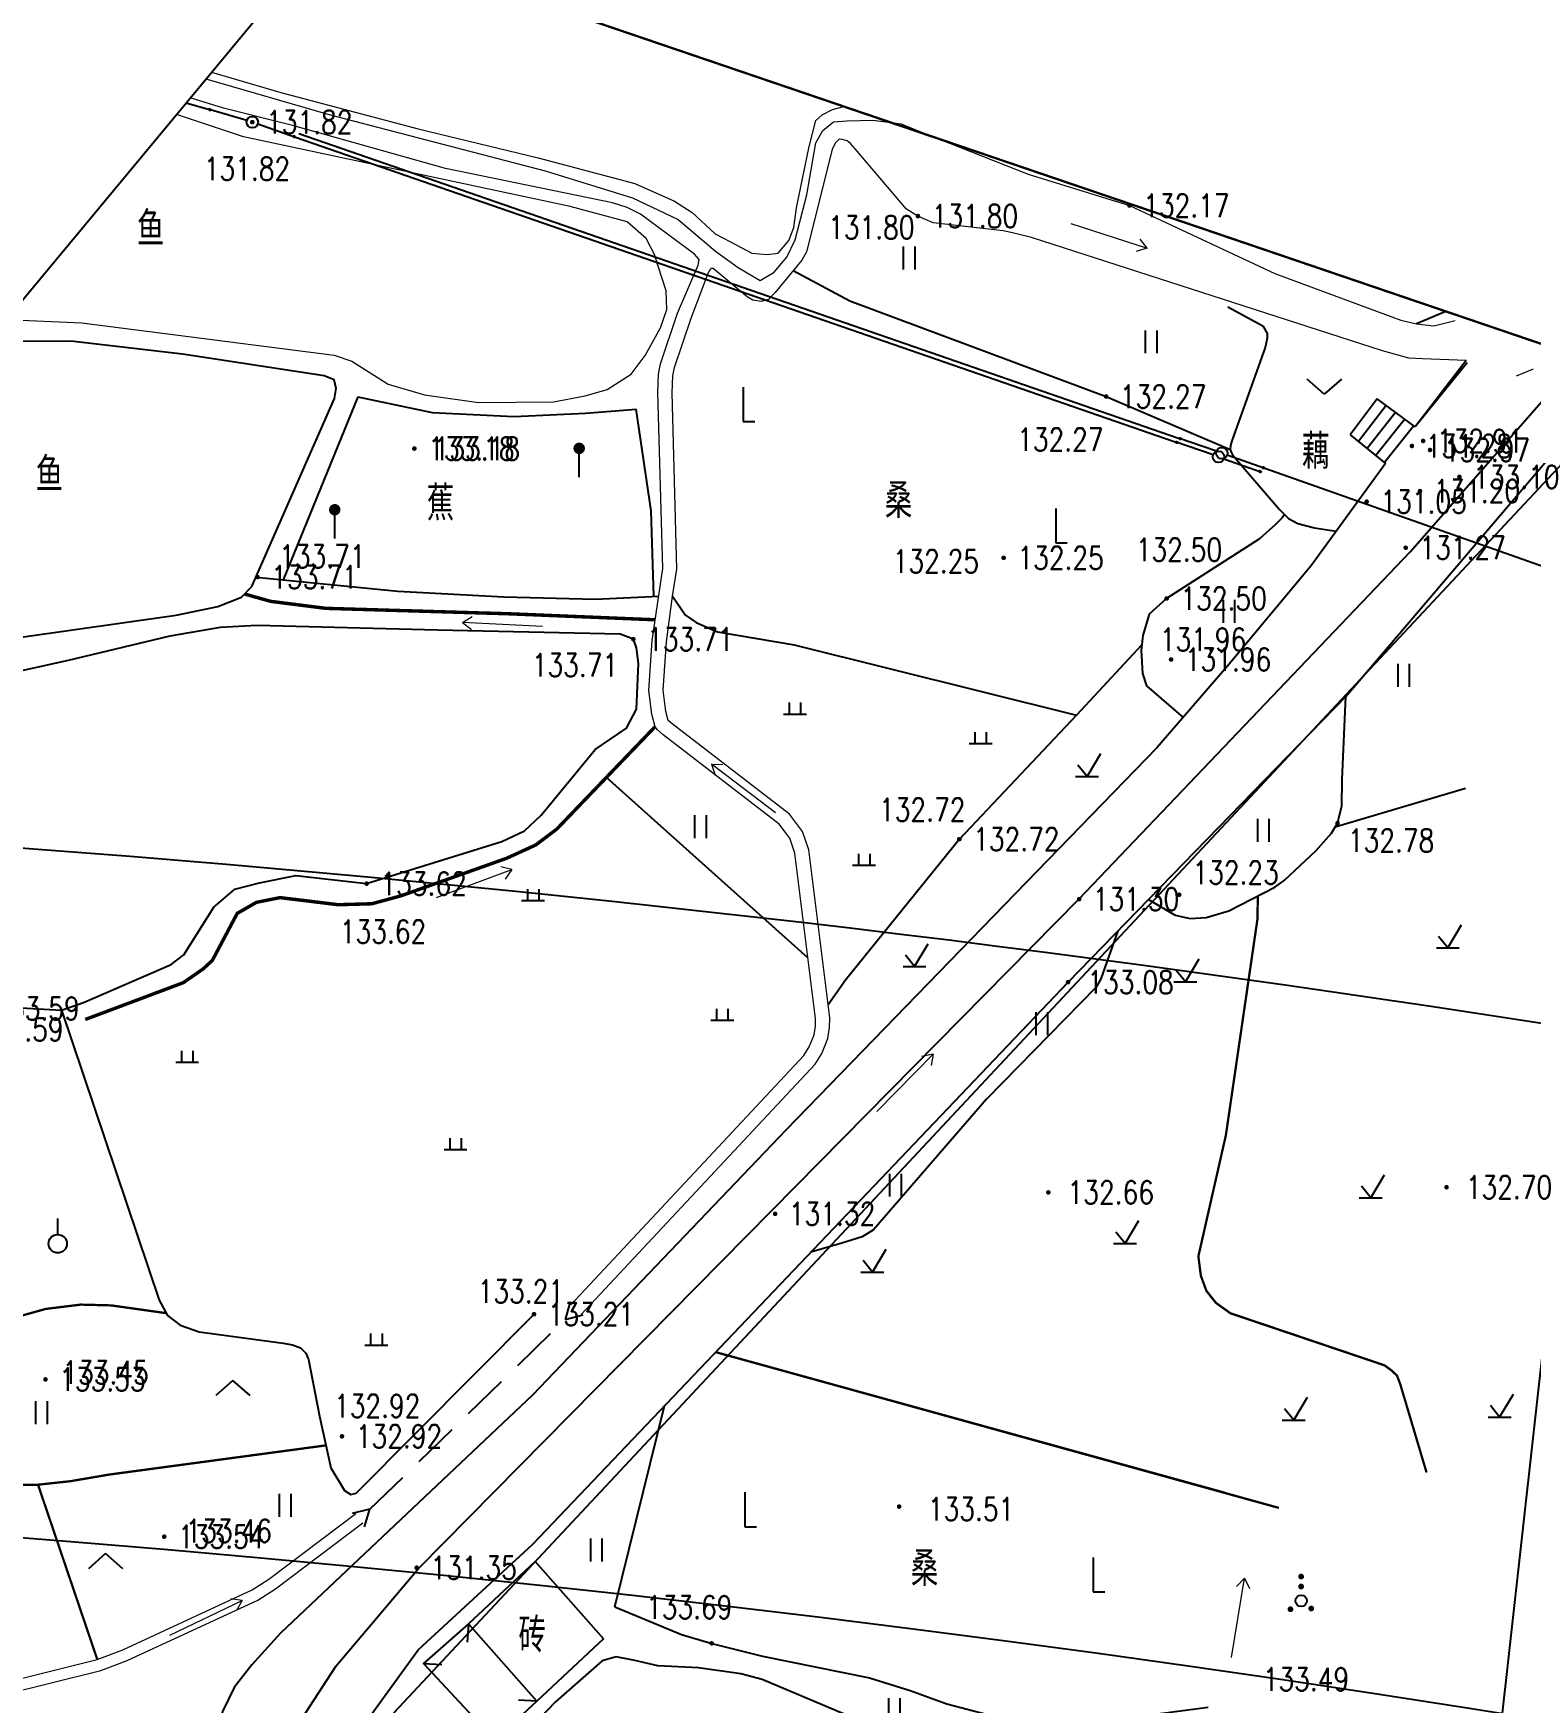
# Model space of a CAD drawing. Extents: x 529262 to 576451, y 2694391 to 2717535.
# Drawn here: x 567422.3 to 567487.6, y 2709666.8 to 2709739.6 of the extents above; entities that cross this region are included whole.
import ezdxf
from ezdxf.enums import TextEntityAlignment as Align
from ezdxf.xclip import XClip

# ---------------------------------------------------------------- set-up
doc = ezdxf.new("R2010")
doc.units = 0
doc.header["$XCLIPFRAME"] = 0
doc.linetypes.add('X5', pattern=[3, 2, -1])
for name, color, linetype in [('DLSS', 4, 'Continuous'), ('DMTZ', 8, 'Continuous'), ('GCD', 8, 'Continuous'), ('GXYZ', 8, 'Continuous'), ('JMD', 8, 'Continuous'), ('PP-COM', 7, 'Continuous'), ('RD-中线', 40, 'Continuous'), ('RD-红线', 7, 'Continuous'), ('ZBTZ', 8, 'Continuous'), ('ZJ', 7, 'Continuous'), ('污水管径标注_W10-', 202, 'Continuous')]:
    doc.layers.add(name, color=color, linetype=linetype)
doc.layers.add('SXSS', color=5, linetype='Continuous', lineweight=0)
doc.styles.add('HZ', font='rs.shx', dxfattribs={"width": 0.8, "bigfont": 'hztxt.shx'})
doc.linetypes.add('10421', pattern='A,2,[150,AAA.SHX,S=0.5,R=0,X=0,Y=0.5],1e-11', length=2)
doc.linetypes.add('10422', pattern='A,0.75,[150,AAA.SHX,S=0.5,R=0,X=0,Y=0.5],1.5,[177,AAA.SHX,S=1,R=0,X=0,Y=0.4],0.75', length=3)
doc.linetypes.add('1161', pattern='A,0,[149,AAA.SHX,S=0.15,R=0,X=0,Y=0],-1.6', length=1.6)

# ---------------------------------------------------------------- blocks, each defined once
blk = doc.blocks.new('A$C19FD0107')
at = {"layer": 'RD-中线', "color": 8, "linetype": 'Continuous'}
blk.add_lwpolyline([(-1765.321, 14833.87), (-1870.242, 14834.357, -0.07773), (-2297.406, 14903.198), (-2763.512, 15055.044, -0.002412), (-2772.671, 15058.077), (-3168.085, 15191.127, 0.031805), (-3413.657, 15256.716), (-3481.168, 15270.218, 0.040764), (-3610.522, 15285.281), (-3824.794, 15292.664, 0.003807), (-3833.928, 15292.909), (-3984.459, 15295.801, 0.004916), (-3996.258, 15295.912), (-4213.605, 15295.813, 0.004475), (-4218.975, 15295.763), (-4356.098, 15293.246, -0.000047), (-4356.155, 15293.245), (-5280.162, 15276.46)], format="xyb", dxfattribs=at)
at = {"layer": 'RD-中线', "color": 8, "linetype": 'Continuous', "flags": 128}
for points in [[(-4490.734, 14139.438, 0), (-4490.29, 14139.417)], [(-3818.251, 14086.168, 0), (-3817.74, 14086.169)]]:
    blk.add_lwpolyline(points, format="xyb", dxfattribs=at)
at = {"layer": 'RD-红线', "color": 8, "linetype": 'Continuous', "flags": 128}
blk.add_lwpolyline([(-3440.085, 15292.596), (-3475.284, 15299.636, 0.040764), (-3609.489, 15315.263), (-3720.709, 15319.095)], format="xyb", dxfattribs=at)
blk = doc.blocks.new('gc086')
at = {"color": 8}
for p, q in [((0, 0), (7, 0)), ((7, 0), (6.18, 0.57)), ((7, 0), (6.18, -0.57))]:
    blk.add_line(p, q, dxfattribs=at)
blk = doc.blocks.new('GC200')
at = {"linetype": 'Continuous', "const_width": 0.2, "flags": 128}
blk.add_lwpolyline([(-0.1, 0, 1), (0.1, 0, 1)], format="xyb", close=True, dxfattribs=at)
blk = doc.blocks.new('gc013c')
at = {"linetype": 'Continuous'}
blk.add_line((0.5, 0), (4, 0), dxfattribs=at)
at = {"linetype": 'Continuous', "const_width": 0.15, "flags": 128}
blk.add_lwpolyline([(3.775, 0, 1), (3.925, 0, 1)], format="xyb", close=True, dxfattribs=at)
blk = doc.blocks.new('gc170')
at = {"color": 8, "linetype": 'Continuous'}
blk.add_circle((0, 0), 0.5, dxfattribs=at)
blk = doc.blocks.new('gc123')
at = {"color": 8}
for p, q in [((0, 0), (1.2, 2)), ((-1, 0), (1, 0)), ((0, 0), (-0.8, 1))]:
    blk.add_line(p, q, dxfattribs=at)
blk = doc.blocks.new('gc119')
at = {"color": 8}
for p, q in [((-1, 0), (1, 0)), ((-0.5, 1), (-0.5, 0)), ((0.5, 1), (0.5, 0))]:
    blk.add_line(p, q, dxfattribs=at)
blk = doc.blocks.new('gc121')
at = {"color": 8}
for p, q in [((-0.5, -1), (-0.5, 1)), ((0.5, -1), (0.5, 1))]:
    blk.add_line(p, q, dxfattribs=at)
blk = doc.blocks.new('gc211')
for p, q in [((0, 0), (-1.5, -1.32)), ((1.5, -1.32), (0, 0))]:
    blk.add_line(p, q)
blk = doc.blocks.new('gc125')
at = {"color": 8}
blk.add_line((0, 0.8), (0, 2.2), dxfattribs=at)
blk.add_circle((0, 0), 0.8, dxfattribs=at)
blk = doc.blocks.new('gc037')
for p, q in [((0, 0), (-1.39, 0.8)), ((-1.39, -0.8), (0, 0))]:
    blk.add_line(p, q)
blk = doc.blocks.new('gc126')
at = {"color": 8}
for p, q in [((0, 0), (-1.5, 1.32)), ((1.5, 1.32), (0, 0))]:
    blk.add_line(p, q, dxfattribs=at)
blk = doc.blocks.new('gc205')
for p, q in [((0, 3), (0, 0)), ((0, 0), (1, 0))]:
    blk.add_line(p, q)
blk = doc.blocks.new('gc165')
at = {"color": 8}
blk.add_line((0, 0), (0, 2), dxfattribs=at)
at = {"color": 8, "const_width": 0.5}
blk.add_lwpolyline([(-0.25, 2.5, 1), (0.25, 2.5, 1)], format="xyb", close=True, dxfattribs=at)
blk = doc.blocks.new('gc160')
at = {"color": 8, "const_width": 0.25}
for points in [[(1.58, 3.35, 1), (1.83, 3.35, 1)], [(1.58, 2.48, 1), (1.83, 2.48, 1)], [(0.65, 0.5, 1), (0.9, 0.5, 1)], [(2.46, 0.56, 1), (2.71, 0.56, 1)]]:
    blk.add_lwpolyline(points, format="xyb", close=True, dxfattribs=at)
at = {"color": 8}
blk.add_circle((1.71, 1.24), 0.5, dxfattribs=at)

msp = doc.modelspace()

# ---------------------------------------------------------------- linework, layer by layer
at = {"color": 8, "linetype": 'Continuous', "flags": 128}
msp.add_lwpolyline([(567209.956, 2709328.306), (567242.359, 2709376.873), (567237.386, 2709487.838), (567226.241, 2709566.338), (567250.471, 2709637.466), (567310.691, 2709648.291), (567365.176, 2709659.753), (567568.23, 2709904.38), (567652.452, 2709866.094), (567570.025, 2709683.533), (567490.632, 2709613.794), (567456.674, 2709542.126), (567415.71, 2709492.593), (567416.103, 2709370.575), (567398.267, 2709255.857), (567341.513, 2709220.051), (567319.6, 2709121.447), (567354.869, 2709007.157), (567377.977, 2708907.793), (567342.698, 2708646.362), (567189.906, 2708654.057), (567219.676, 2708986.987), (567146.446, 2709250.882)], dxfattribs=at)
at = {"layer": 'DLSS', "linetype": 'Continuous', "const_width": 0.1, "elevation": 133.137, "flags": 128}
msp.add_lwpolyline([(567435.146, 2709744.049), (567575.747, 2709696.208)], dxfattribs=at)
at = {"layer": 'DLSS', "linetype": 'X5', "flags": 128}
msp.add_lwpolyline([(567436.953, 2709675.213), (567445.469, 2709683.498)], dxfattribs=at)
msp.add_lwpolyline([(567436.953, 2709675.213), (567445.469, 2709683.498)], dxfattribs=at)
at = {"layer": 'DMTZ', "linetype": '10421', "flags": 128}
for points, elevation in [([(567455.418, 2709729.24), (567457.887, 2709727.927), (567469.074, 2709723.748), (567474.488, 2709721.437)], 132.276), ([(567455.418, 2709729.24), (567457.887, 2709727.927), (567469.074, 2709723.748), (567474.488, 2709721.437)], 132.276), ([(567474.376, 2709727.659), (567475.906, 2709726.834), (567476.102, 2709726.505), (567476.103, 2709726.294), (567476.007, 2709725.889), (567474.563, 2709721.824), (567474.498, 2709721.616), (567474.488, 2709721.437), (567474.522, 2709721.32), (567474.59, 2709721.205), (567476.642, 2709718.819)], 131.723), ([(567474.376, 2709727.659), (567475.906, 2709726.834), (567476.102, 2709726.505), (567476.103, 2709726.294), (567476.007, 2709725.889), (567474.563, 2709721.824), (567474.498, 2709721.616), (567474.488, 2709721.437), (567474.522, 2709721.32), (567474.59, 2709721.205), (567476.642, 2709718.819)], 131.723), ([(567476.642, 2709718.819), (567477.028, 2709718.427), (567477.434, 2709718.204), (567478.156, 2709718.02), (567479.112, 2709717.881)], 131.723), ([(567476.642, 2709718.819), (567477.028, 2709718.427), (567477.434, 2709718.204), (567478.156, 2709718.02), (567479.112, 2709717.881)], 131.723), ([(567476.858, 2709718.598), (567476.746, 2709718.464), (567476.446, 2709718.15), (567475.765, 2709717.543), (567471.713, 2709714.939), (567470.943, 2709714.255), (567470.678, 2709713.326), (567470.606, 2709712.667), (567470.654, 2709711.669), (567470.836, 2709711.126), (567472.43, 2709709.748)], 131.723), ([(567476.858, 2709718.598), (567476.746, 2709718.464), (567476.446, 2709718.15), (567475.765, 2709717.543), (567471.713, 2709714.939), (567470.943, 2709714.255), (567470.678, 2709713.326), (567470.606, 2709712.667), (567470.654, 2709711.669), (567470.836, 2709711.126), (567472.43, 2709709.748)], 131.723), ([(567431.984, 2709715.869), (567438.167, 2709715.258), (567442.798, 2709715.011), (567446.788, 2709714.913), (567449.55, 2709715.035)], 133.121), ([(567431.984, 2709715.869), (567438.167, 2709715.258), (567442.798, 2709715.011), (567446.788, 2709714.913), (567449.55, 2709715.035)], 133.121), ([(567450.148, 2709715.043), (567450.717, 2709714.218), (567451.186, 2709713.886), (567452.115, 2709713.48), (567455.465, 2709712.924), (567467.775, 2709709.854)], 132.622), ([(567450.148, 2709715.043), (567450.717, 2709714.218), (567451.186, 2709713.886), (567452.115, 2709713.48), (567455.465, 2709712.924), (567467.775, 2709709.854)], 132.622), ([(567470.919, 2709701.813), (567472.081, 2709701.133), (567472.739, 2709700.978), (567473.436, 2709701.022), (567474.425, 2709701.315), (567476.428, 2709702.351), (567476.839, 2709702.638), (567478.237, 2709703.949), (567478.898, 2709704.702), (567479.168, 2709705.145), (567479.35, 2709705.889), (567479.365, 2709707.05), (567479.531, 2709710.667)], 132.881), ([(567470.919, 2709701.813), (567471.088, 2709701.714)], 132.881), ([(567469.586, 2709700.443), (567468.844, 2709698.352), (567468.633, 2709697.985), (567463.852, 2709693.109), (567458.918, 2709687.401), (567458.427, 2709687.099), (567457.536, 2709686.825), (567456.191, 2709686.428)], 132.831), ([(567469.586, 2709700.443), (567469.395, 2709699.905)], 132.831), ([(567423.5, 2709696.988), (567427.76, 2709684.336), (567428.126, 2709683.666), (567428.675, 2709683.241), (567429.509, 2709682.955), (567433.162, 2709682.467), (567433.576, 2709682.386), (567433.921, 2709682.254), (567434.162, 2709682.017), (567434.27, 2709681.747), (567434.751, 2709679.28), (567435.24, 2709677.028), (567435.842, 2709676.028), (567436.115, 2709675.858), (567436.352, 2709675.914), (567444.112, 2709683.724)], 133.511), ([(567423.5, 2709696.988), (567427.76, 2709684.336), (567428.126, 2709683.666), (567428.675, 2709683.241), (567429.509, 2709682.955), (567433.162, 2709682.467), (567433.576, 2709682.386), (567433.921, 2709682.254), (567434.162, 2709682.017), (567434.27, 2709681.747), (567434.751, 2709679.28), (567435.24, 2709677.028), (567435.842, 2709676.028), (567436.115, 2709675.858), (567436.352, 2709675.914), (567444.112, 2709683.724)], 133.511), ([(567447.632, 2709670.956), (567450.551, 2709669.753), (567451.864, 2709669.367), (567454.075, 2709668.802), (567458.747, 2709667.866), (567460.528, 2709667.317), (567462.12, 2709666.724), (567463.896, 2709666.264), (567466.223, 2709665.852), (567468.019, 2709665.864), (567473.527, 2709666.577)], 133.564)]:
    msp.add_lwpolyline(points, dxfattribs=dict(at, elevation=elevation))
at = {"layer": 'DMTZ', "linetype": '10422'}
msp.add_lwpolyline([(567483.89, 2709727.463), (567482.609, 2709726.917)], dxfattribs=at)
at = {"layer": 'DMTZ', "linetype": '10422', "flags": 128}
for points, elevation in [([(567428.506, 2709714.211), (567430.323, 2709714.596), (567431.343, 2709714.999), (567431.805, 2709715.462), (567435.414, 2709723.656), (567435.475, 2709724.094), (567435.395, 2709724.476), (567434.959, 2709724.645), (567428.781, 2709725.598), (567423.897, 2709726.158), (567420.287, 2709726.147)], 133.121), ([(567428.506, 2709714.211), (567430.323, 2709714.596), (567431.343, 2709714.999), (567431.805, 2709715.462), (567435.414, 2709723.656), (567435.475, 2709724.094), (567435.395, 2709724.476), (567434.959, 2709724.645), (567428.781, 2709725.598), (567423.897, 2709726.158), (567420.287, 2709726.147)], 133.121), ([(567439.051, 2709669.088), (567444.054, 2709673.687), (567467.412, 2709698.207), (567479.531, 2709710.667), (567489.557, 2709722.434)], 132.831), ([(567439.051, 2709669.088), (567444.054, 2709673.687), (567467.412, 2709698.207), (567479.531, 2709710.667), (567489.557, 2709722.434)], 132.831), ([(567413.609, 2709718.102), (567414.119, 2709714.541), (567414.364, 2709713.703), (567414.747, 2709713.101), (567415.517, 2709712.744), (567416.47, 2709712.614), (567417.208, 2709712.608), (567428.506, 2709714.211)], 133.121), ([(567413.609, 2709718.102), (567414.119, 2709714.541), (567414.364, 2709713.703), (567414.747, 2709713.101), (567415.517, 2709712.744), (567416.47, 2709712.614), (567417.208, 2709712.608), (567428.506, 2709714.211)], 133.121), ([(567409.158, 2709631.885), (567412.089, 2709633.604), (567412.895, 2709635.755), (567415.096, 2709636.197), (567416.806, 2709637.469), (567421.257, 2709639.254), (567422.422, 2709639.849), (567425.383, 2709641.985), (567426.134, 2709642.621), (567428.475, 2709645.228), (567428.72, 2709645.607), (567431.261, 2709653.109), (567434.022, 2709660.749), (567434.921, 2709663.382), (567439.051, 2709669.088)], 133.388), ([(567409.158, 2709631.885), (567412.089, 2709633.604), (567412.895, 2709635.755), (567415.096, 2709636.197), (567416.806, 2709637.469), (567421.257, 2709639.254), (567422.422, 2709639.849), (567425.383, 2709641.985), (567426.134, 2709642.621), (567428.475, 2709645.228), (567428.72, 2709645.607), (567431.261, 2709653.109), (567434.022, 2709660.749), (567434.921, 2709663.382), (567439.051, 2709669.088)], 133.388), ([(567449.52, 2709668.384), (567448.505, 2709668.612), (567447.69, 2709668.786), (567447.089, 2709668.61), (567445.053, 2709666.82), (567442.886, 2709664.565), (567442.291, 2709663.624), (567441.773, 2709662.333), (567441.9, 2709660.97), (567442.629, 2709657.987), (567443.398, 2709657.14), (567445.082, 2709656.09), (567451.378, 2709654.233), (567459.762, 2709654.021), (567460.889, 2709653.493), (567464.807, 2709650.473), (567466.364, 2709649.699), (567467.624, 2709649.425), (567468.439, 2709649.806), (567471.555, 2709656.875), (567473.366, 2709660.201), (567473.545, 2709661.166), (567473.23, 2709664.426), (567473.03, 2709664.947), (567472.648, 2709665.121), (567465.685, 2709665.302), (567462.33, 2709665.06), (567460.507, 2709665.256), (567459.197, 2709665.624), (567454.06, 2709667.79), (567453.13, 2709668.037), (567451.286, 2709668.3), (567449.52, 2709668.384)], 133.564)]:
    msp.add_lwpolyline(points, dxfattribs=dict(at, elevation=elevation))
for points in [[(567484.773, 2709725.326), (567482.552, 2709722.432)], [(567484.83, 2709725.219), (567482.552, 2709722.432)], [(567481.263, 2709720.834), (567478.001, 2709716.354), (567474.355, 2709711.969), (567471.29, 2709708.433), (567455.11, 2709691.771), (567444.045, 2709680.193), (567433.055, 2709669.813), (567431.803, 2709668.428), (567431.036, 2709667.438), (567430.517, 2709666.392), (567430.316, 2709665.435)], [(567481.263, 2709720.834), (567478.001, 2709716.354), (567474.355, 2709711.969), (567471.29, 2709708.433), (567455.11, 2709691.771), (567444.045, 2709680.193), (567433.055, 2709669.813), (567431.803, 2709668.428), (567431.036, 2709667.438), (567430.517, 2709666.392), (567430.316, 2709665.435)], [(567397.142, 2709698.263), (567399.907, 2709697.038), (567401.823, 2709696.35), (567410.166, 2709694.42), (567413.051, 2709694.246), (567413.864, 2709694.271), (567415.239, 2709694.364), (567415.959, 2709694.648), (567418.44, 2709696.262), (567419.919, 2709697.058), (567420.72, 2709697.15), (567423.5, 2709696.988), (567424.454, 2709697.32), (567428.281, 2709698.977), (567428.839, 2709699.397), (567430.137, 2709701.475), (567431.058, 2709702.259), (567432.136, 2709702.542), (567433.723, 2709702.863), (567436.808, 2709702.503), (567442.702, 2709704.347), (567443.692, 2709704.813), (567444.422, 2709705.49), (567446.773, 2709708.349), (567448.148, 2709709.286), (567448.58, 2709710.114), (567448.664, 2709712.109), (567448.585, 2709712.788), (567448.447, 2709713.162), (567447.864, 2709713.383), (567439.903, 2709713.559), (567432.04, 2709713.76), (567430.425, 2709713.682), (567428.218, 2709713.303), (567423.781, 2709712.23), (567416.147, 2709710.547), (567412.534, 2709709.907), (567410.055, 2709710.077), (567408.968, 2709710.458), (567407.826, 2709711.135)], [(567397.142, 2709698.263), (567399.907, 2709697.038), (567401.823, 2709696.35), (567410.166, 2709694.42), (567413.051, 2709694.246), (567413.864, 2709694.271), (567415.239, 2709694.364), (567415.959, 2709694.648), (567418.44, 2709696.262), (567419.919, 2709697.058), (567420.72, 2709697.15), (567423.5, 2709696.988), (567424.454, 2709697.32), (567428.281, 2709698.977), (567428.839, 2709699.397), (567430.137, 2709701.475), (567431.058, 2709702.259), (567432.136, 2709702.542), (567433.723, 2709702.863), (567436.808, 2709702.503), (567442.702, 2709704.347), (567443.692, 2709704.813), (567444.422, 2709705.49), (567446.773, 2709708.349), (567448.148, 2709709.286), (567448.58, 2709710.114), (567448.664, 2709712.109), (567448.585, 2709712.788), (567448.447, 2709713.162), (567447.864, 2709713.383), (567439.903, 2709713.559), (567432.04, 2709713.76), (567430.425, 2709713.682), (567428.218, 2709713.303), (567423.781, 2709712.23), (567416.147, 2709710.547), (567412.534, 2709709.907), (567410.055, 2709710.077), (567408.968, 2709710.458), (567407.826, 2709711.135)]]:
    msp.add_lwpolyline(points, dxfattribs=at)
at = {"layer": 'GXYZ', "linetype": 'Continuous'}
for p, q in [((567428.93, 2709736.56), (567429.9, 2709736.277)), ((567428.93, 2709736.56), (567429.9, 2709736.277)), ((567433.711, 2709735.063), (567472.082, 2709721.774)), ((567433.711, 2709735.063), (567472.082, 2709721.774)), ((567433.856, 2709735.228, -149.001), (567472.227, 2709721.938, -149.001)), ((567485.758, 2709660.872, -149.001), (567492.593, 2709722.312, -149.001)), ((567476.003, 2709720.618, -149.001), (567520.204, 2709705.02, -149.001))]:
    msp.add_line(p, q, dxfattribs=at)
at = {"layer": 'JMD', "linetype": 'Continuous'}
for p, q in [((567480.891, 2709723.649), (567479.713, 2709722.084)), ((567480.891, 2709723.649), (567479.713, 2709722.084)), ((567481.294, 2709723.354), (567480.089, 2709721.781)), ((567481.294, 2709723.354), (567480.089, 2709721.781)), ((567482.552, 2709722.432), (567480.891, 2709723.649)), ((567482.552, 2709722.432), (567480.891, 2709723.649)), ((567481.697, 2709723.058), (567480.465, 2709721.477)), ((567481.697, 2709723.058), (567480.465, 2709721.477)), ((567482.101, 2709722.762), (567480.842, 2709721.173)), ((567482.101, 2709722.762), (567480.842, 2709721.173)), ((567482.504, 2709722.467), (567481.218, 2709720.87)), ((567482.504, 2709722.467), (567481.218, 2709720.87)), ((567479.713, 2709722.084), (567481.263, 2709720.834)), ((567479.713, 2709722.084), (567481.263, 2709720.834)), ((567441.248, 2709670.215), (567441.198, 2709669.417)), ((567439.285, 2709668.484), (567440.084, 2709668.445)), ((567444.229, 2709666.844), (567443.43, 2709666.882))]:
    msp.add_line(p, q, dxfattribs=at)
at = {"layer": 'JMD', "linetype": 'Continuous', "flags": 128}
for points in [[(567491.726, 2709723.775), (567576.536, 2709693.89), (567573.688, 2709684.738), (567556.677, 2709687.045), (567550.961, 2709655.095), (567486.806, 2709665.167), (567484.722, 2709651.708), (567441.25, 2709656.873), (567438.007, 2709666.354)], [(567441.248, 2709670.215), (567444.164, 2709672.94), (567447.145, 2709669.569), (567444.229, 2709666.844)]]:
    msp.add_lwpolyline(points, close=True, dxfattribs=at)
at = {"layer": 'JMD', "linetype": 'Continuous', "elevation": 133.391, "flags": 128}
msp.add_lwpolyline([(567441.248, 2709670.215), (567439.285, 2709668.484), (567442.408, 2709665.142), (567444.229, 2709666.844)], close=True, dxfattribs=at)
at = {"layer": 'SXSS', "color": 8, "linetype": 'Continuous'}
msp.add_line((567487.71, 2709724.936), (567486.968, 2709724.636), dxfattribs=at)
at = {"layer": 'SXSS', "color": 8, "linetype": '10421', "flags": 128}
for points in [[(567430.043, 2709737.9), (567433.069, 2709737.016), (567439.055, 2709735.428), (567444.294, 2709734.167), (567448.516, 2709733.036), (567450.239, 2709732.265), (567451.01, 2709731.776), (567452.013, 2709730.851), (567452.682, 2709730.491), (567453.608, 2709730.003), (567454.277, 2709729.951), (567454.766, 2709730.003), (567455.226, 2709730.554), (567455.45, 2709731.123), (567455.569, 2709731.983), (567456.112, 2709734.65), (567456.405, 2709735.793), (567456.687, 2709736.039), (567457.141, 2709736.274), (567457.63, 2709736.399)], [(567421.086, 2709727.11), (567424.378, 2709726.961), (567435.399, 2709725.554), (567436.158, 2709725.291), (567437.742, 2709724.29), (567439.332, 2709723.819), (567441.687, 2709723.485), (567444.966, 2709723.525), (567446.34, 2709723.78), (567447.302, 2709724.055), (567448.344, 2709724.719), (567448.961, 2709725.542), (567449.627, 2709726.745), (567449.907, 2709727.55), (567449.874, 2709728.36), (567449.53, 2709729.441), (567449.37, 2709729.944), (567449.006, 2709730.644), (567448.179, 2709731.375), (567445.696, 2709732.031), (567431.444, 2709735.074), (567428.508, 2709736.052)], [(567421.086, 2709727.11), (567424.378, 2709726.961), (567435.399, 2709725.554), (567436.158, 2709725.291), (567437.742, 2709724.29), (567439.332, 2709723.819), (567441.687, 2709723.485), (567444.966, 2709723.525), (567446.34, 2709723.78), (567447.302, 2709724.055), (567448.344, 2709724.719), (567448.961, 2709725.542), (567449.627, 2709726.745), (567449.907, 2709727.55), (567449.874, 2709728.36), (567449.53, 2709729.441), (567449.37, 2709729.944), (567449.006, 2709730.644), (567448.179, 2709731.375), (567445.696, 2709732.031), (567431.444, 2709735.074), (567428.508, 2709736.052)]]:
    msp.add_lwpolyline(points, dxfattribs=at)
at = {"layer": 'SXSS', "color": 8, "linetype": 'Continuous', "flags": 128}
for points in [[(567429.794, 2709737.601), (567435.218, 2709736.033), (567444.6, 2709733.592), (567444.6, 2709733.592), (567448.413, 2709732.415), (567450.395, 2709731.471), (567452.029, 2709730.091), (567453.018, 2709729.378), (567453.983, 2709728.81), (567454.583, 2709729.171), (567455.147, 2709729.827), (567455.503, 2709730.586), (567456.021, 2709732.552), (567456.402, 2709734.81), (567456.713, 2709735.348), (567457.179, 2709735.724), (567457.753, 2709735.778), (567458.9, 2709735.796), (567460.128, 2709735.642), (567460.719, 2709735.402), (567465.672, 2709733.45), (567470.088, 2709732.079), (567476.432, 2709729.115), (567480.597, 2709727.575), (567481.933, 2709727.082), (567482.609, 2709726.917), (567483.375, 2709726.829), (567484.3, 2709727.063)], [(567445.721, 2709684.131), (567455.886, 2709695.012), (567456.12, 2709695.378), (567456.329, 2709695.91), (567456.386, 2709696.286), (567456.397, 2709696.62), (567455.489, 2709703.836), (567455.269, 2709704.483), (567454.811, 2709705.093), (567449.743, 2709708.992), (567449.492, 2709709.207), (567449.394, 2709709.348), (567449.249, 2709709.893), (567449.128, 2709710.921), (567449.271, 2709713.11), (567449.726, 2709716.25), (567449.515, 2709723.918), (567449.547, 2709724.718), (567449.632, 2709725.173), (567450.378, 2709727.382), (567451.277, 2709729.476), (567451.315, 2709729.723)], [(567445.721, 2709684.131), (567455.886, 2709695.012), (567456.12, 2709695.378), (567456.329, 2709695.91), (567456.386, 2709696.286), (567456.397, 2709696.62), (567455.489, 2709703.836), (567455.269, 2709704.483), (567454.811, 2709705.093), (567449.743, 2709708.992), (567449.492, 2709709.207), (567449.394, 2709709.348), (567449.249, 2709709.893), (567449.128, 2709710.921), (567449.271, 2709713.11), (567449.726, 2709716.25), (567449.515, 2709723.918), (567449.547, 2709724.718), (567449.632, 2709725.173), (567450.378, 2709727.382), (567451.277, 2709729.476), (567451.315, 2709729.723)], [(567446.174, 2709683.707), (567456.378, 2709694.63), (567456.675, 2709695.094), (567456.933, 2709695.748), (567457.005, 2709696.23), (567457.019, 2709696.649), (567456.097, 2709703.977), (567455.824, 2709704.777), (567455.257, 2709705.533), (567450.134, 2709709.474), (567449.964, 2709709.62), (567449.86, 2709710.01), (567449.751, 2709710.937), (567449.889, 2709713.045), (567450.148, 2709715.043), (567450.348, 2709716.213), (567450.136, 2709723.914), (567450.165, 2709724.648), (567450.234, 2709725.015), (567450.961, 2709727.167), (567451.705, 2709729.132), (567451.825, 2709729.327)], [(567446.174, 2709683.707), (567456.378, 2709694.63), (567456.675, 2709695.094), (567456.933, 2709695.748), (567457.005, 2709696.23), (567457.019, 2709696.649), (567456.097, 2709703.977), (567455.824, 2709704.777), (567455.257, 2709705.533), (567450.134, 2709709.474), (567449.964, 2709709.62), (567449.86, 2709710.01), (567449.751, 2709710.937), (567449.889, 2709713.045), (567450.148, 2709715.043), (567450.348, 2709716.213), (567450.136, 2709723.914), (567450.165, 2709724.648), (567450.234, 2709725.015), (567450.961, 2709727.167), (567451.705, 2709729.132), (567451.825, 2709729.327)]]:
    msp.add_lwpolyline(points, dxfattribs=at)
for points, elevation in [([(567451.315, 2709729.723), (567451.107, 2709729.957), (567448.755, 2709731.71), (567448.182, 2709731.999), (567447.54, 2709732.194), (567440.256, 2709733.701), (567433.637, 2709735.557), (567430.566, 2709736.324), (567429.111, 2709736.778)], 131.723), ([(567451.315, 2709729.723), (567451.107, 2709729.957), (567448.755, 2709731.71), (567448.182, 2709731.999), (567447.54, 2709732.194), (567440.256, 2709733.701), (567433.637, 2709735.557), (567430.566, 2709736.324), (567429.111, 2709736.778)], 131.723), ([(567484.773, 2709725.326), (567482.869, 2709725.4), (567482.276, 2709725.424), (567481.124, 2709725.736), (567465.812, 2709730.69), (567464.982, 2709730.883), (567464.585, 2709730.972), (567461.533, 2709731.33), (567460.861, 2709731.62), (567460.366, 2709731.925), (567458.124, 2709734.559), (567457.917, 2709734.786), (567457.774, 2709734.907), (567457.554, 2709734.965), (567457.431, 2709734.97), (567457.248, 2709734.795), (567457.118, 2709734.523), (567455.994, 2709730.057), (567455.79, 2709729.696), (567454.637, 2709728.283), (567454.348, 2709727.975), (567454.026, 2709727.891), (567453.663, 2709727.952), (567453.411, 2709728.097), (567451.93, 2709729.339), (567451.825, 2709729.327)], 131.723), ([(567484.773, 2709725.326), (567482.869, 2709725.4), (567482.276, 2709725.424), (567481.124, 2709725.736), (567465.812, 2709730.69), (567464.982, 2709730.883), (567464.585, 2709730.972), (567461.533, 2709731.33), (567460.861, 2709731.62), (567460.366, 2709731.925), (567458.124, 2709734.559), (567457.917, 2709734.786), (567457.774, 2709734.907), (567457.554, 2709734.965), (567457.431, 2709734.97), (567457.248, 2709734.795), (567457.118, 2709734.523), (567455.994, 2709730.057), (567455.79, 2709729.696), (567454.637, 2709728.283), (567454.348, 2709727.975), (567454.026, 2709727.891), (567453.663, 2709727.952), (567453.411, 2709728.097), (567451.93, 2709729.339), (567451.825, 2709729.327)], 131.723), ([(567418.503, 2709667.041), (567425.059, 2709668.661), (567426.167, 2709669.089), (567431.814, 2709671.7), (567432.538, 2709672.161), (567436.342, 2709675.03)], 133.858), ([(567418.503, 2709667.041), (567425.059, 2709668.661), (567426.167, 2709669.089), (567431.814, 2709671.7), (567432.538, 2709672.161), (567436.342, 2709675.03)], 133.858), ([(567418.87, 2709666.61), (567425.211, 2709668.177), (567426.365, 2709668.622), (567432.057, 2709671.254), (567432.827, 2709671.744), (567436.647, 2709674.625)], 133.858), ([(567418.87, 2709666.61), (567425.211, 2709668.177), (567426.365, 2709668.622), (567432.057, 2709671.254), (567432.827, 2709671.744), (567436.647, 2709674.625)], 133.858)]:
    msp.add_lwpolyline(points, dxfattribs=dict(at, elevation=elevation))
at = {"layer": 'SXSS', "color": 8, "linetype": 'Continuous', "const_width": 0.15, "flags": 128}
for points in [[(567449.402, 2709714.012), (567442.973, 2709714.275), (567435.019, 2709714.511), (567432.626, 2709714.815), (567431.48, 2709715.136)], [(567449.402, 2709714.012), (567442.973, 2709714.275), (567435.019, 2709714.511), (567432.626, 2709714.815), (567431.48, 2709715.136)], [(567424.532, 2709696.577), (567428.813, 2709698.184), (567429.664, 2709698.775), (567430.076, 2709699.151), (567431.165, 2709701.208), (567432.003, 2709701.688), (567433.032, 2709701.893), (567435.571, 2709701.584), (567437.04, 2709701.626), (567438.311, 2709701.973), (567442.92, 2709703.611), (567444.183, 2709704.188), (567445.103, 2709704.88), (567449.394, 2709709.348)], [(567424.532, 2709696.577), (567428.813, 2709698.184), (567429.664, 2709698.775), (567430.076, 2709699.151), (567431.165, 2709701.208), (567432.003, 2709701.688), (567433.032, 2709701.893), (567435.571, 2709701.584), (567437.04, 2709701.626), (567438.311, 2709701.973), (567442.92, 2709703.611), (567444.183, 2709704.188), (567445.103, 2709704.88), (567449.394, 2709709.348)]]:
    msp.add_lwpolyline(points, dxfattribs=at)
at = {"layer": 'ZBTZ', "linetype": '1161', "flags": 128}
for points, elevation in [([(567436.42, 2709723.742), (567433.171, 2709715.752)], 133.121), ([(567436.42, 2709723.742), (567433.171, 2709715.752)], 133.121), ([(567436.42, 2709723.742), (567439.668, 2709723.059), (567443.243, 2709722.884), (567446.362, 2709723.024), (567448.566, 2709723.203)], 133.121), ([(567436.42, 2709723.742), (567439.668, 2709723.059), (567443.243, 2709722.884), (567446.362, 2709723.024), (567448.566, 2709723.203)], 133.121), ([(567449.337, 2709715.026), (567449.217, 2709718.77), (567448.566, 2709723.203)], 133.71), ([(567449.337, 2709715.026), (567449.217, 2709718.77), (567448.566, 2709723.203)], 133.71), ([(567470.634, 2709712.925), (567467.775, 2709709.854), (567462.668, 2709704.442), (567457.694, 2709698.287), (567456.948, 2709697.211)], 131.723), ([(567470.634, 2709712.925), (567467.775, 2709709.854), (567462.668, 2709704.442), (567457.694, 2709698.287), (567456.948, 2709697.211)], 131.723), ([(567484.746, 2709706.648), (567479.059, 2709704.966)], 132.861), ([(567447.632, 2709670.956), (567449.809, 2709679.728)], 133.564)]:
    msp.add_lwpolyline(points, dxfattribs=dict(at, elevation=elevation))
msp.add_lwpolyline([(567456.064, 2709699.264), (567447.273, 2709707.139)], dxfattribs=at)
msp.add_lwpolyline([(567456.064, 2709699.264), (567447.273, 2709707.139)], dxfattribs=at)
at = {"layer": 'ZBTZ', "linetype": 'Continuous', "const_width": 0.1, "flags": 128}
for points, elevation in [([(567483.052, 2709676.819), (567481.899, 2709680.688), (567481.761, 2709681.047), (567481.533, 2709681.262), (567481.22, 2709681.493), (567474.496, 2709683.764), (567473.87, 2709684.211), (567473.447, 2709684.741), (567473.204, 2709685.404), (567473.097, 2709686.251), (567474.296, 2709691.526), (567475.67, 2709700.927), (567475.694, 2709701.972), (567475.694, 2709701.972)], 133.192), ([(567413.004, 2709681.342), (567414.251, 2709681.561), (567422.809, 2709683.954), (567424.34, 2709684.142), (567425.658, 2709684.108), (567428.07, 2709683.768)], 133.531), ([(567413.004, 2709681.342), (567414.251, 2709681.561), (567422.809, 2709683.954), (567424.34, 2709684.142), (567425.658, 2709684.108), (567428.07, 2709683.768)], 133.531), ([(567474.234, 2709675.941), (567452.039, 2709682.069), (567476.608, 2709675.275)], 133.512), ([(567435.029, 2709678.001), (567425.593, 2709676.731), (567423.88, 2709676.439), (567422.472, 2709676.287), (567417.114, 2709676.211), (567415.292, 2709676.358), (567414.316, 2709676.47), (567408.182, 2709677.921)], 133.634), ([(567435.029, 2709678.001), (567425.593, 2709676.731), (567423.88, 2709676.439), (567422.472, 2709676.287), (567417.114, 2709676.211), (567415.292, 2709676.358), (567414.316, 2709676.47), (567408.182, 2709677.921)], 133.634), ([(567422.472, 2709676.287), (567425.059, 2709668.661)], 133.538), ([(567422.472, 2709676.287), (567425.059, 2709668.661)], 133.538)]:
    msp.add_lwpolyline(points, dxfattribs=dict(at, elevation=elevation))
at = {"layer": '污水管径标注_W10-'}
msp.add_lwpolyline([(567434.125, 2709666.313), (567435.48, 2709668.388), (567439.07, 2709672.631), (567454.496, 2709688.259), (567467.899, 2709701.836), (567482.335, 2709716.98), (567487.969, 2709723.404), (567495.522, 2709732.017), (567504.135, 2709741.836)], dxfattribs=at)

# ---------------------------------------------------------------- block references
at = {"layer": 'DLSS', "linetype": 'Continuous'}
for p, xscale, yscale, zscale, rotation in [((567445.469, 2709683.498), 0.4999999999292587, 0.4999999999292587, 0.4999999999292587, 224.2131075305882), ((567445.469, 2709683.498), 0.4999999999292587, 0.4999999999292587, 0.4999999999292587, 224.2131075305882), ((567436.953, 2709675.213), 0.4999999999304694, 0.4999999999304694, 0.4999999999304694, 43.35982911982847), ((567436.953, 2709675.213), 0.4999999999304694, 0.4999999999304694, 0.4999999999304694, 43.35982911982847)]:
    msp.add_blockref('gc037', p, dxfattribs=dict(at, xscale=xscale, yscale=yscale, zscale=zscale, rotation=rotation))
at = {"layer": 'GCD', "linetype": 'Continuous'}
ref = msp.add_blockref('GC200', (567431.821, 2709735.718, 131.815), dxfattribs=dict(at, xscale=0.5, yscale=0.5, zscale=0.5))
ref.add_attrib('height', '131.82', dxfattribs={"linetype": 'Continuous', "height": 1, "style": 'HZ', "width": 0.8}).set_placement((567432.421, 2709735.718, 131.815), align=Align.MIDDLE_LEFT)
at = {"layer": 'GCD', "linetype": 'Continuous', "xscale": 0.5, "yscale": 0.5, "zscale": 0.5}
for p in [(567431.821, 2709735.718, 131.815), (567470.088, 2709732.079, 132.173), (567460.861, 2709731.62, 131.803), (567469.074, 2709723.748, 132.265), (567438.891, 2709721.48, 133.176), (567464.601, 2709716.713, 132.246), (567432.048, 2709715.875, 133.709), (567471.713, 2709714.939, 132.503), (567448.447, 2709713.162, 133.71), (567471.906, 2709712.28, 131.96), (567479.168, 2709705.145, 132.684), (567462.668, 2709704.442, 132.721), (567436.808, 2709702.503, 133.615), (567472.261, 2709702.018, 132.23), (567467.412, 2709698.207, 133.076), (567466.551, 2709689.035, 132.66), (567483.924, 2709689.26, 132.695), (567444.112, 2709683.724, 133.208), (567422.797, 2709680.879, 133.531), (567435.735, 2709678.396, 132.923), (567460.042, 2709675.332, 133.512), (567427.979, 2709674.019, 133.538), (567451.864, 2709669.367, 133.691)]:
    msp.add_blockref('GC200', p, dxfattribs=at)
at = {"layer": 'GCD', "linetype": 'Continuous'}
ref = msp.add_blockref('GC200', (567460.861, 2709731.62, 131.803), dxfattribs=dict(at, xscale=0.5, yscale=0.5, zscale=0.5))
ref.add_attrib('height', '131.80', dxfattribs={"linetype": 'Continuous', "height": 1, "style": 'HZ', "width": 0.8}).set_placement((567461.461, 2709731.62, 131.803), align=Align.MIDDLE_LEFT)
ref = msp.add_blockref('GC200', (567470.088, 2709732.079, 132.173), dxfattribs=dict(at, xscale=0.5, yscale=0.5, zscale=0.5))
ref.add_attrib('height', '132.17', dxfattribs={"linetype": 'Continuous', "height": 1, "style": 'HZ', "width": 0.8}).set_placement((567470.688, 2709732.079, 132.173), align=Align.MIDDLE_LEFT)
ref = msp.add_blockref('GC200', (567469.074, 2709723.748, 132.265), dxfattribs=dict(at, xscale=0.5, yscale=0.5, zscale=0.5))
ref.add_attrib('height', '132.27', dxfattribs={"linetype": 'Continuous', "height": 1, "style": 'HZ', "width": 0.8}).set_placement((567469.674, 2709723.748, 132.265), align=Align.MIDDLE_LEFT)
ref = msp.add_blockref('GC200', (567438.891, 2709721.48, 133.176), dxfattribs=dict(at, xscale=0.5, yscale=0.5, zscale=0.5))
ref.add_attrib('height', '133.18', dxfattribs={"linetype": 'Continuous', "height": 1, "style": 'HZ', "width": 0.8}).set_placement((567439.491, 2709721.48, 133.176), align=Align.MIDDLE_LEFT)
ref = msp.add_blockref('GC200', (567482.411, 2709721.593, 131.277), dxfattribs=dict(at, xscale=0.5, yscale=0.5, zscale=0.5))
ref.add_attrib('height', '131.28', dxfattribs={"linetype": 'Continuous', "height": 1, "style": 'HZ', "width": 0.8}).set_placement((567483.011, 2709721.593, 131.277), align=Align.MIDDLE_LEFT)
ref = msp.add_blockref('GC200', (567482.903, 2709721.812, 132.907), dxfattribs=dict(at, xscale=0.5, yscale=0.5, zscale=0.5))
ref.add_attrib('height', '132.91', dxfattribs={"linetype": 'Continuous', "height": 1, "style": 'HZ', "width": 0.8}).set_placement((567483.503, 2709721.812, 132.907), align=Align.MIDDLE_LEFT)
ref = msp.add_blockref('GC200', (567483.206, 2709721.417, 132.973), dxfattribs=dict(at, xscale=0.5, yscale=0.5, zscale=0.5))
ref.add_attrib('height', '132.97', dxfattribs={"linetype": 'Continuous', "height": 1, "style": 'HZ', "width": 0.8}).set_placement((567483.806, 2709721.417, 132.973), align=Align.MIDDLE_LEFT)
ref = msp.add_blockref('GC200', (567484.485, 2709720.244, 133.104), dxfattribs=dict(at, xscale=0.5, yscale=0.5, zscale=0.5))
ref.add_attrib('height', '133.10', dxfattribs={"linetype": 'Continuous', "height": 1, "style": 'HZ', "width": 0.8}).set_placement((567485.085, 2709720.244, 133.104), align=Align.MIDDLE_LEFT)
ref = msp.add_blockref('GC200', (567480.438, 2709719.162, 131.047), dxfattribs=dict(at, xscale=0.5, yscale=0.5, zscale=0.5))
ref.add_attrib('height', '131.05', dxfattribs={"linetype": 'Continuous', "height": 1, "style": 'HZ', "width": 0.8}).set_placement((567481.038, 2709719.162, 131.047), align=Align.MIDDLE_LEFT)
ref = msp.add_blockref('GC200', (567482.763, 2709719.625, 131.199), dxfattribs=dict(at, xscale=0.5, yscale=0.5, zscale=0.5))
ref.add_attrib('height', '131.20', dxfattribs={"linetype": 'Continuous', "height": 1, "style": 'HZ', "width": 0.8}).set_placement((567483.363, 2709719.625, 131.199), align=Align.MIDDLE_LEFT)
ref = msp.add_blockref('GC200', (567482.143, 2709717.153, 131.272), dxfattribs=dict(at, xscale=0.5, yscale=0.5, zscale=0.5))
ref.add_attrib('height', '131.27', dxfattribs={"linetype": 'Continuous', "height": 1, "style": 'HZ', "width": 0.8}).set_placement((567482.743, 2709717.153, 131.272), align=Align.MIDDLE_LEFT)
ref = msp.add_blockref('GC200', (567464.601, 2709716.713, 132.246), dxfattribs=dict(at, xscale=0.5, yscale=0.5, zscale=0.5))
ref.add_attrib('height', '132.25', dxfattribs={"linetype": 'Continuous', "height": 1, "style": 'HZ', "width": 0.8}).set_placement((567465.201, 2709716.713, 132.246), align=Align.MIDDLE_LEFT)
ref = msp.add_blockref('GC200', (567432.048, 2709715.875, 133.709), dxfattribs=dict(at, xscale=0.5, yscale=0.5, zscale=0.5))
ref.add_attrib('height', '133.71', dxfattribs={"linetype": 'Continuous', "height": 1, "style": 'HZ', "width": 0.8}).set_placement((567432.648, 2709715.875, 133.709), align=Align.MIDDLE_LEFT)
ref = msp.add_blockref('GC200', (567471.713, 2709714.939, 132.503), dxfattribs=dict(at, xscale=0.5, yscale=0.5, zscale=0.5))
ref.add_attrib('height', '132.50', dxfattribs={"linetype": 'Continuous', "height": 1, "style": 'HZ', "width": 0.8}).set_placement((567472.313, 2709714.939, 132.503), align=Align.MIDDLE_LEFT)
ref = msp.add_blockref('GC200', (567448.447, 2709713.162, 133.71), dxfattribs=dict(at, xscale=0.5, yscale=0.5, zscale=0.5))
ref.add_attrib('height', '133.71', dxfattribs={"linetype": 'Continuous', "height": 1, "style": 'HZ', "width": 0.8}).set_placement((567449.047, 2709713.162, 133.71), align=Align.MIDDLE_LEFT)
ref = msp.add_blockref('GC200', (567471.906, 2709712.28, 131.96), dxfattribs=dict(at, xscale=0.5, yscale=0.5, zscale=0.5))
ref.add_attrib('height', '131.96', dxfattribs={"linetype": 'Continuous', "height": 1, "style": 'HZ', "width": 0.8}).set_placement((567472.506, 2709712.28, 131.96), align=Align.MIDDLE_LEFT)
ref = msp.add_blockref('GC200', (567462.668, 2709704.442, 132.721), dxfattribs=dict(at, xscale=0.5, yscale=0.5, zscale=0.5))
ref.add_attrib('height', '132.72', dxfattribs={"linetype": 'Continuous', "height": 1, "style": 'HZ', "width": 0.8}).set_placement((567463.268, 2709704.442, 132.721), align=Align.MIDDLE_LEFT)
ref = msp.add_blockref('GC200', (567436.808, 2709702.503, 133.615), dxfattribs=dict(at, xscale=0.5, yscale=0.5, zscale=0.5))
ref.add_attrib('height', '133.62', dxfattribs={"linetype": 'Continuous', "height": 1, "style": 'HZ', "width": 0.8}).set_placement((567437.408, 2709702.503, 133.615), align=Align.MIDDLE_LEFT)
ref = msp.add_blockref('GC200', (567467.895, 2709701.827, 131.3), dxfattribs=dict(at, xscale=0.5, yscale=0.5, zscale=0.5))
ref.add_attrib('height', '131.30', dxfattribs={"linetype": 'Continuous', "height": 1, "style": 'HZ', "width": 0.8}).set_placement((567468.495, 2709701.827, 131.3), align=Align.MIDDLE_LEFT)
ref = msp.add_blockref('GC200', (567419.919, 2709697.058, 133.588), dxfattribs=dict(at, xscale=0.5, yscale=0.5, zscale=0.5))
ref.add_attrib('height', '133.59', dxfattribs={"linetype": 'Continuous', "height": 1, "style": 'HZ', "width": 0.8}).set_placement((567420.519, 2709697.058, 133.588), align=Align.MIDDLE_LEFT)
ref = msp.add_blockref('GC200', (567454.632, 2709688.1, 131.32), dxfattribs=dict(at, xscale=0.5, yscale=0.5, zscale=0.5))
ref.add_attrib('height', '131.32', dxfattribs={"linetype": 'Continuous', "height": 1, "style": 'HZ', "width": 0.8}).set_placement((567455.232, 2709688.1, 131.32), align=Align.MIDDLE_LEFT)
ref = msp.add_blockref('GC200', (567444.112, 2709683.724, 133.208), dxfattribs=dict(at, xscale=0.5, yscale=0.5, zscale=0.5))
ref.add_attrib('height', '133.21', dxfattribs={"linetype": 'Continuous', "height": 1, "style": 'HZ', "width": 0.8}).set_placement((567444.712, 2709683.724, 133.208), align=Align.MIDDLE_LEFT)
ref = msp.add_blockref('GC200', (567422.797, 2709680.879, 133.531), dxfattribs=dict(at, xscale=0.5, yscale=0.5, zscale=0.5))
ref.add_attrib('height', '133.53', dxfattribs={"linetype": 'Continuous', "height": 1, "style": 'HZ', "width": 0.8}).set_placement((567423.397, 2709680.879, 133.531), align=Align.MIDDLE_LEFT)
ref = msp.add_blockref('GC200', (567435.735, 2709678.396, 132.923), dxfattribs=dict(at, xscale=0.5, yscale=0.5, zscale=0.5))
ref.add_attrib('height', '132.92', dxfattribs={"linetype": 'Continuous', "height": 1, "style": 'HZ', "width": 0.8}).set_placement((567436.335, 2709678.396, 132.923), align=Align.MIDDLE_LEFT)
ref = msp.add_blockref('GC200', (567427.979, 2709674.019, 133.538), dxfattribs=dict(at, xscale=0.5, yscale=0.5, zscale=0.5))
ref.add_attrib('height', '133.54', dxfattribs={"linetype": 'Continuous', "height": 1, "style": 'HZ', "width": 0.8}).set_placement((567428.579, 2709674.019, 133.538), align=Align.MIDDLE_LEFT)
ref = msp.add_blockref('GC200', (567438.991, 2709672.667, 131.35), dxfattribs=dict(at, xscale=0.5, yscale=0.5, zscale=0.5))
ref.add_attrib('height', '131.35', dxfattribs={"linetype": 'Continuous', "height": 1, "style": 'HZ', "width": 0.8}).set_placement((567439.591, 2709672.667, 131.35), align=Align.MIDDLE_LEFT)
at = {"layer": 'GXYZ', "linetype": 'Continuous'}
for p, xscale, yscale, zscale, rotation in [((567431.821, 2709735.718), 0.4999999999117226, 0.4999999999117226, 0.4999999999117226, 163.7584268325153), ((567431.821, 2709735.718), 0.4999999999117226, 0.4999999999117226, 0.4999999999117226, 163.7584268325153), ((567431.821, 2709735.718), 0.4999999999452346, 0.4999999999452346, 0.4999999999452346, 340.8964709905312), ((567431.821, 2709735.718), 0.4999999999452346, 0.4999999999452346, 0.4999999999452346, 340.8964709905312), ((567473.972, 2709721.119), 0.4999999999452346, 0.4999999999452346, 0.4999999999452346, 160.8964709905311), ((567473.972, 2709721.119), 0.4999999999452346, 0.4999999999452346, 0.4999999999452346, 160.8964709905311), ((567474.117, 2709721.283, -149.001), 0.4999999999452346, 0.4999999999452346, 0.4999999999452346, 160.8964709905311), ((567473.972, 2709721.119), 0.4999999999571425, 0.4999999999571425, 0.4999999999571425, 340.5627765095388), ((567473.972, 2709721.119), 0.4999999999571425, 0.4999999999571425, 0.4999999999571425, 340.5627765095388), ((567474.117, 2709721.283, -149.001), 0.4999999999571425, 0.4999999999571425, 0.4999999999571425, 340.5627765095388)]:
    msp.add_blockref('gc013c', p, dxfattribs=dict(at, xscale=xscale, yscale=yscale, zscale=zscale, rotation=rotation))
at = {"layer": 'GXYZ', "linetype": 'Continuous', "xscale": 0.5, "yscale": 0.5, "zscale": 0.5}
for p in [(567431.821, 2709735.718), (567431.821, 2709735.718), (567473.972, 2709721.119), (567473.972, 2709721.119), (567474.117, 2709721.283, -149.001)]:
    msp.add_blockref('gc170', p, dxfattribs=at)
at = {"layer": 'PP-COM'}
ref = msp.add_blockref('A$C19FD0107', (570997.993, 2694390.603), dxfattribs=at)
XClip(ref).set_block_clipping_path([(-9366.4383134884, 14428.6043910822), (-3328.4480743363, 17452.7484863754)])
at = {"layer": 'SXSS', "color": 8, "linetype": 'Continuous'}
for p, xscale, yscale, zscale, rotation in [((567467.533, 2709731.295), 0.5000000000957113, 0.5000000000957113, 0.5000000000957113, 342.1249346391852), ((567467.533, 2709731.295), 0.5000000000957113, 0.5000000000957113, 0.5000000000957113, 342.1249346391852), ((567444.482, 2709713.712), 0.4999999999834227, 0.4999999999834227, 0.4999999999834227, 176.9724997018281), ((567444.482, 2709713.712), 0.4999999999834227, 0.4999999999834227, 0.4999999999834227, 176.9724997018281), ((567454.643, 2709705.598), 0.4999999999689853, 0.4999999999689853, 0.4999999999689853, 142.7915031946857), ((567454.643, 2709705.598), 0.4999999999689853, 0.4999999999689853, 0.4999999999689853, 142.7915031946857), ((567439.86, 2709701.905), 0.4999999999821453, 0.4999999999821453, 0.4999999999821453, 20.21765046821757), ((567439.86, 2709701.905), 0.4999999999821453, 0.4999999999821453, 0.4999999999821453, 20.21765046821757), ((567459.071, 2709692.565), 0.5000000001260906, 0.5000000001260906, 0.5000000001260906, 45.46003225610854), ((567459.071, 2709692.565), 0.5000000001260906, 0.5000000001260906, 0.5000000001260906, 45.46003225610854), ((567474.544, 2709668.755), 0.4999999998141755, 0.4999999998141755, 0.4999999998141755, 80.62964106188663), ((567428.218, 2709669.723), 0.5000000000610424, 0.5000000000610424, 0.5000000000610424, 25.53900210773918), ((567428.218, 2709669.723), 0.5000000000610424, 0.5000000000610424, 0.5000000000610424, 25.53900210773918)]:
    msp.add_blockref('gc086', p, dxfattribs=dict(at, xscale=xscale, yscale=yscale, zscale=zscale, rotation=rotation))
at = {"layer": 'ZBTZ', "linetype": 'Continuous', "xscale": 0.5, "yscale": 0.5}
for name, p in [('gc121', (567460.485, 2709729.795)), ('gc121', (567460.485, 2709729.795)), ('gc121', (567471.043, 2709726.134)), ('gc121', (567471.043, 2709726.134)), ('gc205', (567453.24, 2709722.664)), ('gc205', (567453.24, 2709722.664)), ('gc126', (567478.588, 2709723.847)), ('gc126', (567478.588, 2709723.847)), ('gc165', (567446.083, 2709720.239)), ('gc165', (567446.083, 2709720.239)), ('gc165', (567435.419, 2709717.56)), ('gc165', (567435.419, 2709717.56)), ('gc205', (567466.875, 2709717.366)), ('gc205', (567466.875, 2709717.366)), ('gc121', (567474.442, 2709714.379)), ('gc121', (567474.442, 2709714.379)), ('gc121', (567482.059, 2709711.591)), ('gc119', (567455.493, 2709709.898)), ('gc119', (567455.493, 2709709.898)), ('gc119', (567463.593, 2709708.609)), ('gc119', (567463.593, 2709708.609)), ('gc123', (567468.238, 2709707.177)), ('gc123', (567468.238, 2709707.177)), ('gc121', (567451.38, 2709704.984)), ('gc121', (567451.38, 2709704.984)), ('gc121', (567475.942, 2709704.831)), ('gc119', (567458.512, 2709703.309)), ('gc119', (567458.512, 2709703.309)), ('gc119', (567444.071, 2709701.766)), ('gc119', (567444.071, 2709701.766)), ('gc123', (567483.98, 2709699.702)), ('gc123', (567460.713, 2709698.882)), ('gc123', (567460.713, 2709698.882)), ('gc123', (567472.532, 2709698.217)), ('gc119', (567452.323, 2709696.549)), ('gc119', (567452.323, 2709696.549)), ('gc121', (567466.276, 2709696.397)), ('gc119', (567428.979, 2709694.715)), ('gc119', (567428.979, 2709694.715)), ('gc119', (567440.686, 2709690.908)), ('gc119', (567440.686, 2709690.908)), ('gc121', (567459.892, 2709689.352)), ('gc123', (567480.619, 2709688.804)), ('gc125', (567423.333, 2709686.796)), ('gc125', (567423.333, 2709686.796)), ('gc123', (567469.9, 2709686.806)), ('gc123', (567458.876, 2709685.561)), ('gc119', (567437.23, 2709682.376)), ('gc119', (567437.23, 2709682.376)), ('gc211', (567430.976, 2709680.832)), ('gc211', (567430.976, 2709680.832)), ('gc123', (567486.238, 2709679.235)), ('gc121', (567422.63, 2709679.43)), ('gc121', (567422.63, 2709679.43)), ('gc123', (567477.257, 2709679.101)), ('gc121', (567433.26, 2709675.384)), ('gc121', (567433.26, 2709675.384)), ('gc205', (567453.315, 2709674.455)), ('gc121', (567446.842, 2709673.436)), ('gc211', (567425.418, 2709673.28)), ('gc211', (567425.418, 2709673.28)), ('gc205', (567468.51, 2709671.607)), ('gc160', (567476.728, 2709670.606)), ('gc121', (567459.843, 2709666.474))]:
    msp.add_blockref(name, p, dxfattribs=at)

# ---------------------------------------------------------------- texts
at = {"layer": 'GCD', "linetype": 'Continuous', "style": 'HZ', "width": 0.8}
for s, p in [('131.82', (567431.589, 2709733.686)), ('131.80', (567458.826, 2709731.13)), ('133.18', (567441.616, 2709721.48)), ('132.27', (567467.074, 2709721.875)), ('132.50', (567472.248, 2709717.071)), ('133.71', (567434.878, 2709716.778)), ('132.25', (567461.645, 2709716.56)), ('131.96', (567473.3, 2709713.151)), ('133.71', (567445.898, 2709712.04)), ('132.72', (567461.048, 2709705.728)), ('132.78', (567481.506, 2709704.385)), ('132.23', (567474.722, 2709702.984)), ('133.62', (567437.524, 2709700.41)), ('133.08', (567470.137, 2709698.207)), ('133.59', (567421.702, 2709696.141, 133.485)), ('132.70', (567486.649, 2709689.26)), ('132.66', (567469.276, 2709689.035)), ('133.21', (567443.537, 2709684.717)), ('133.45', (567425.418, 2709681.183, 133.531)), ('132.92', (567437.27, 2709679.722)), ('133.51', (567463.18, 2709675.226)), ('133.46', (567430.795, 2709674.273)), ('133.69', (567450.884, 2709670.942)), ('133.49', (567477.79, 2709667.801))]:
    msp.add_text(s, height=1, dxfattribs=at).set_placement(p, align=Align.MIDDLE)
at = {"layer": 'JMD', "linetype": 'Continuous', "style": 'HZ', "width": 0.8}
msp.add_text('砖', height=1.5, dxfattribs=at).set_placement((567444.633, 2709669.726), align=Align.MIDDLE_RIGHT)
at = {"layer": 'SXSS', "color": 8, "linetype": 'Continuous', "style": 'HZ', "width": 0.8}
for p in [(567427.384, 2709731.143), (567427.384, 2709731.143), (567422.968, 2709720.42), (567422.968, 2709720.42)]:
    msp.add_text('鱼', height=1.5, dxfattribs=at).set_placement(p, align=Align.MIDDLE)
at = {"layer": 'ZBTZ', "linetype": 'Continuous', "style": 'HZ', "width": 0.8}
for s, p in [('蕉', (567440.028, 2709719.167)), ('蕉', (567440.028, 2709719.167)), ('桑', (567460.015, 2709719.254)), ('桑', (567460.015, 2709719.254)), ('桑', (567461.15, 2709672.675))]:
    msp.add_text(s, height=1.5, dxfattribs=at).set_placement(p, align=Align.MIDDLE)
at = {"layer": 'ZJ', "color": 8, "linetype": 'Continuous', "style": 'HZ', "width": 0.8}
msp.add_text('藕', height=1.5, dxfattribs=at).set_placement((567478.215, 2709721.429), align=Align.MIDDLE)
msp.add_text('藕', height=1.5, dxfattribs=at).set_placement((567478.215, 2709721.429), align=Align.MIDDLE)

doc.saveas('drawing.dxf')
